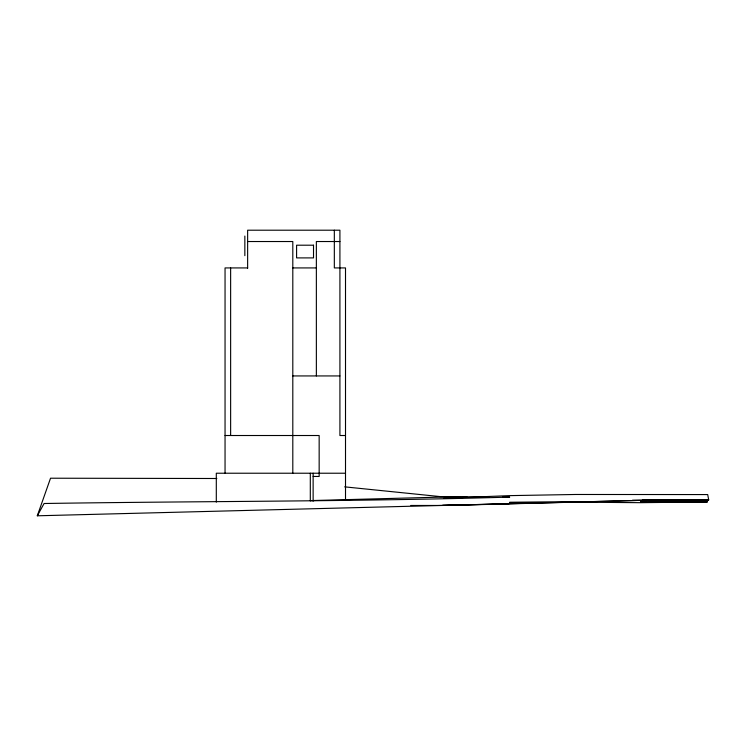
<?xml version="1.0" encoding="UTF-8"?>
<svg xmlns="http://www.w3.org/2000/svg" width="746" height="746" viewBox="0 0 746 746"><rect width="100%" height="100%" fill="white"/><g stroke="black" fill="none" stroke-linecap="round" stroke-linejoin="round"><path stroke-width="1.12" d="M646.428 501.676L640.618 501.676L707.283 501.909L707.217 499.885L640.991 500.501L707.32 501.06L695.813 500.939M692.353 500.902L640.572 500.361L37.3 515.794L50.532 478.214L216.834 478.503M37.3 515.794L44.089 503.503C199.303 501.088 354.536 501.685 509.714 497.097L502.748 497.088M443.982 498.263L509.854 495.624L575.66 494.477L707.693 494.57L708.7 499.857L642.045 500.324L576.005 502.058L509.453 502.403L575.642 502.123L509.313 503.867M310.83 500.585L443.506 497.05L488.807 497.078M442.676 505.219L508.949 503.923L442.322 505.471L410.813 505.471M707.283 501.909L640.562 502.683L566.895 502.095M247.635 241.527L292.805 241.527L292.805 473.225M339.915 241.527L316.36 241.527L316.36 375.937M247.635 267.926L225.05 267.926L225.05 473.225M292.805 267.926L316.36 267.926M292.805 375.937L339.915 375.937M225.05 435.515L319.157 435.515L319.157 476.452L313.134 476.452M345.51 435.515L339.915 435.515L339.915 230.206L247.635 230.206L247.635 268.299M345.51 473.225L216.303 473.225L216.303 502.142M708.7 499.857L642.269 499.839L708.336 499.885L707.217 499.885M655.715 501.685L706.835 501.713M632.505 500.184L640.572 500.361M467.294 497.218L440.504 496.622L344.661 486.849M345.51 499.82L345.51 267.926L334.329 267.926L334.329 230.206M313.134 473.225L313.134 501.153M310.308 473.225L310.308 500.986M244.847 236.062L244.847 255.654M230.635 267.926L230.635 435.515M313.516 245.201L296.591 245.201L296.591 257.902L313.516 257.902L313.516 245.201"/></g></svg>
